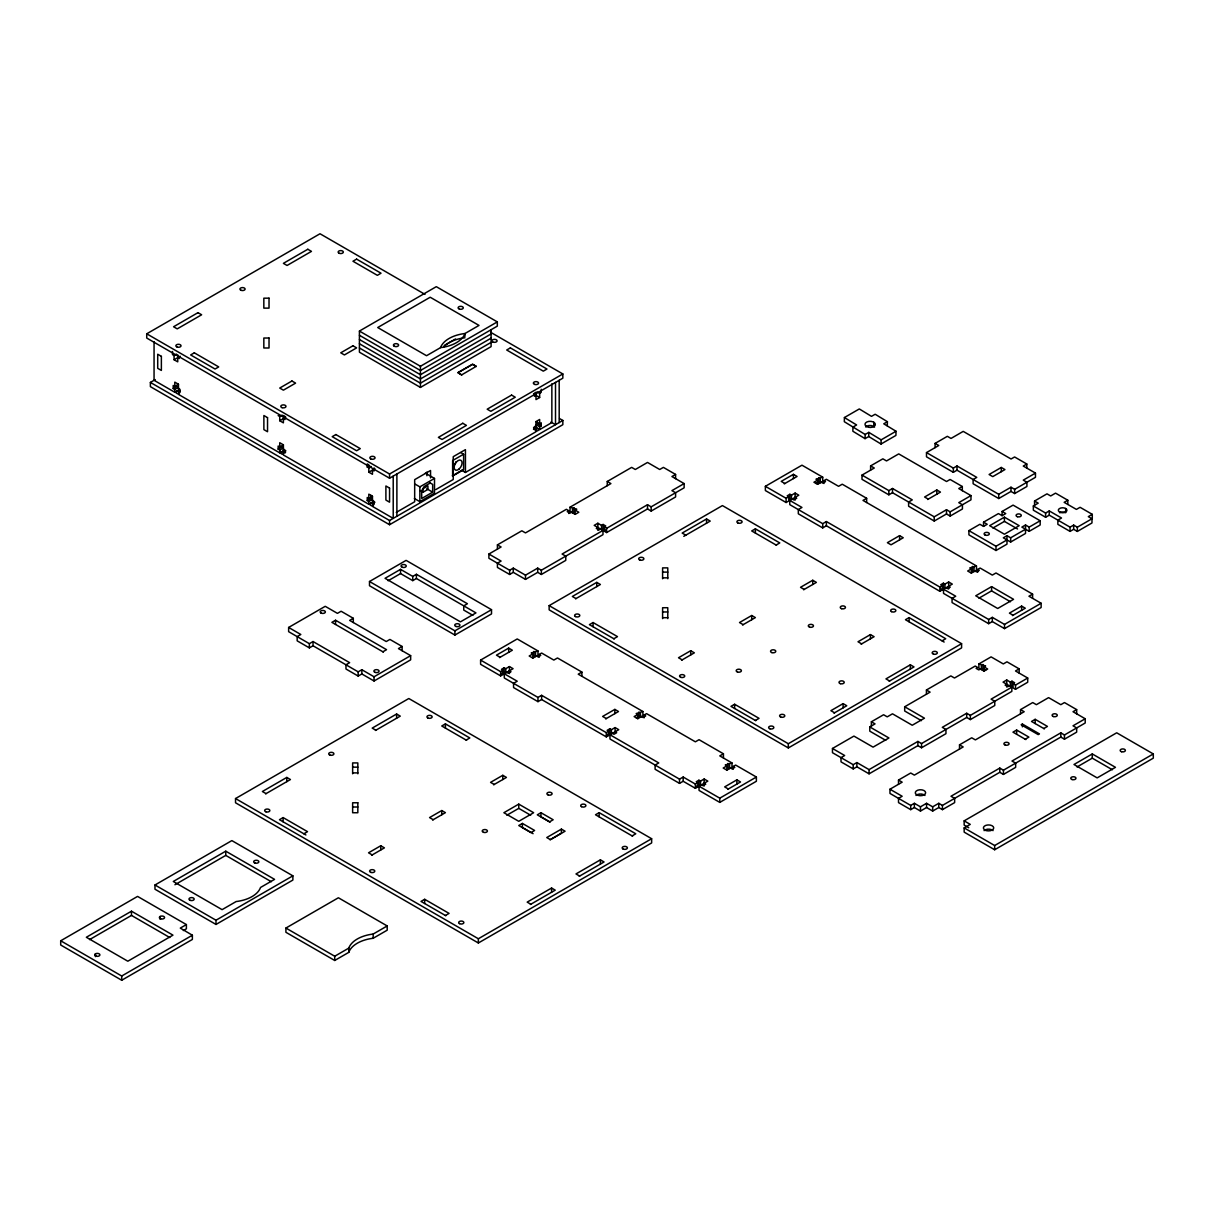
<?xml version="1.0" encoding="UTF-8"?>
<svg xmlns="http://www.w3.org/2000/svg" width="1214" height="1214" viewBox="0 0 1214 1214"><rect width="100%" height="100%" fill="white"/><g stroke="black" fill="none" stroke-linecap="round" stroke-linejoin="round"><path stroke-width="1.5" d="M844.413 417.54L844.322 421.713L865.157 434.475L865.051 438.649L852.85 431.243L852.956 427.07L856.614 424.961L844.413 417.54L859.3 408.951L871.5 416.356L875.157 414.247L887.419 421.698L887.267 425.826M868.723 436.539L868.814 432.366L881.136 439.847L881.03 444.021L868.723 436.539L865.051 438.649M873.731 426.433L873.837 422.26M887.419 421.698L883.762 423.807L896.023 431.258L895.917 435.431L881.03 444.021M490.638 332.287L562.841 373.958L562.841 378.191L389.557 478.225L146.727 338.038L146.727 333.804L320.01 233.756L425.021 294.395M172.494 351.499L172.494 354.594L174.072 355.505L176.516 354.109M177.745 354.807L177.745 361.848L174.072 359.739L180.173 356.218M559.563 418.572L562.841 420.454L562.841 424.688L389.557 524.721L150.384 386.644L150.384 382.41L155.286 379.587M173.207 388.541L176.865 386.431L178.458 387.342L174.801 389.466L173.207 388.541L173.207 385.445L174.801 386.356L178.458 384.246L178.458 390.164L174.801 392.274L154.057 380.301L154.057 341.711M491.093 329.722L491.093 346.627L420.439 387.418L359.42 352.197L359.42 331.058L436.296 286.671L497.315 321.892L497.315 326.126L420.439 370.513L359.42 335.276M278.158 415.598L279.736 416.508L282.179 415.112M283.393 415.81L283.393 422.851L279.736 420.742L285.836 417.221M440.561 347.614L426.539 355.717L377.721 327.537L430.196 297.233L478.999 325.413L464.977 333.516A31.352 18.104 0 0 0 440.561 347.614A31.352 18.104 0 0 0 464.977 333.516L464.977 336.339M444.278 345.474L455.553 338.964M278.158 449.134L281.815 447.025L283.393 447.936L279.736 450.045L278.158 449.134L278.158 446.039L279.736 446.949L283.393 444.84L283.393 450.758L279.736 452.868L178.458 394.398L178.458 391.576L180.036 392.486L180.036 389.391L178.458 388.48M359.42 331.058L420.439 366.279L497.315 321.892M367.235 500.563L370.892 498.453L372.47 499.364L368.813 501.473L367.235 500.563L367.235 497.467L368.813 498.377L368.813 494.159L372.47 496.268L372.47 502.186L368.813 504.296L283.393 454.977L283.393 452.169L285.836 450.758M491.093 333.941L420.439 374.731L359.42 339.51M491.093 338.175L420.439 378.965L359.42 343.744M491.093 342.394L420.439 383.184L359.42 347.963M461.623 374.914L476.267 366.325L472.595 364.2L457.951 372.652L461.623 374.914L457.951 372.652L472.595 364.352L476.267 366.461M368.813 464.841L367.235 463.93L367.235 467.026L369.663 465.615M367.235 467.026L368.813 467.936L371.256 466.54M374.064 467.876L374.064 470.971L372.47 470.061L372.47 474.279L368.813 472.17L374.914 468.65M146.727 333.804L389.557 474.006L562.841 373.958M535.996 392.274L534.403 393.199L534.403 396.295L535.996 395.385M537.21 391.849L539.653 393.26L541.232 392.35L541.232 389.254M539.653 393.26L539.653 397.494L535.996 399.603L535.996 392.562M368.813 498.377L372.47 496.268M393.215 476.116L393.215 518.393L372.47 506.405L372.47 503.598L374.914 502.186M463.611 454.218L452.625 460.561L452.625 476.055L463.611 469.712L463.611 454.218L460.759 452.579M415.294 484.234L419.862 486.875L434.506 478.422L434.506 493.218L419.862 501.67L414.369 498.499M551.854 383.821L551.854 422.578L539.653 429.619L535.996 427.51L535.996 421.592L539.653 419.467L539.653 423.701L541.232 422.791L541.232 425.886L539.653 426.797L535.996 424.688L537.574 423.777L541.232 425.886M430.242 482.99L424.126 486.526L421.698 490.744L421.698 498.499L432.67 492.156L432.67 484.401L429.71 482.686M535.996 425.811L534.403 426.736L534.403 429.832L535.996 428.906L535.996 431.729L465.432 472.458L461.775 470.349M423.033 492.231L427.92 489.409L427.92 485.888L423.033 488.711L423.033 492.231L420.15 490.562M452.336 475.797L462.17 470.137M396.28 512.384L414.672 501.777L414.672 479.651L430.545 470.486L430.545 477.861M435.78 489.591L453.232 479.515L453.232 456.676L465.432 449.635L465.432 472.458M150.384 382.41L389.557 520.503L562.841 420.454M402.107 650.704L402.107 646.47L398.45 648.595L410.651 655.636L410.651 659.855L374.049 680.993L361.848 673.952L358.176 676.061L345.975 669.02L345.975 664.786L349.647 662.677L313.03 641.538L309.373 643.663L288.628 631.675L288.628 627.456L325.231 606.317L337.431 613.358L341.104 611.249L353.304 618.29L353.304 622.524M369.496 581.506L406.098 560.382L491.518 609.686L491.518 613.92L454.901 635.059L369.496 585.74L369.496 581.506L454.901 630.825L491.518 609.686M472.899 615.361L463.748 610.081L463.748 605.847L467.42 603.737L416.402 574.283L412.745 576.407L400.544 569.351L385.05 578.304L460.455 621.841L475.964 612.903L416.402 578.517L412.745 580.626L400.544 573.585L388.146 580.747M382.896 651.797L386.553 649.672L335.55 620.233L331.892 622.342L383.366 652.07M353.304 618.29L349.647 620.4L386.249 641.538L389.906 639.429L402.107 646.47M288.628 627.456L300.829 634.497L297.172 636.606L297.172 640.84L309.373 647.881L313.03 645.772L358.176 671.843L361.848 669.718L374.049 676.775L410.651 655.636M497.421 549.107L497.421 544.874L521.838 530.791L525.495 532.9L566.377 509.303L568.82 510.699L568.82 513.522M607.258 485.691L607.258 481.472L631.659 467.375L635.317 469.499L647.517 462.443L659.718 469.499L663.39 467.375L675.591 474.431L675.591 478.65M604.208 526.906L606.636 528.318L647.517 504.721L651.174 506.83L684.135 487.816L684.135 483.582L671.919 490.623L675.591 492.747L675.591 496.966L651.174 511.064L647.517 508.939L606.636 532.551L604.208 531.14L604.208 526.906L605.786 525.996L603.1 524.448L601.522 525.359L597.849 523.249L594.192 525.359L602.979 530.427L602.979 534.661L541.353 570.231L537.696 568.122L525.495 575.163L513.294 568.122L509.637 570.231L488.893 558.258L488.893 554.039L501.094 546.983L497.421 544.874M575.163 514.372L575.163 510.138L578.82 512.262L575.163 514.372L570.034 511.413L570.034 507.179L610.915 483.582L607.258 481.472M568.82 510.699L567.226 511.625L569.912 513.173L571.491 512.262M570.034 507.179L576.741 509.227L575.163 510.138M675.591 474.431L671.919 476.541L684.135 483.582M488.893 554.039L501.094 561.08L497.421 563.19L497.421 567.424L509.637 574.465L513.294 572.355L525.495 579.397L537.696 572.355L541.353 574.465L565.77 560.382L565.77 556.149L562.097 554.039L602.979 530.427M597.849 527.468L596.271 528.394L598.957 529.941L600.535 529.031M604.208 531.14L605.786 530.215L603.1 528.667L601.522 529.592L601.522 525.359M549.153 605.634L722.421 505.585L961.594 643.678L961.594 647.897L788.326 747.945L549.153 609.853L549.153 605.634L788.326 743.712L961.594 643.678M575.588 598.821L600.399 584.495L596.742 582.386L572.34 596.469L575.997 598.578M683.786 536.345L710.22 521.079L706.563 518.97L682.162 533.067L685.819 535.177M789.768 500.411L801.968 507.452L798.311 509.577L798.311 513.795L822.713 527.893L826.37 525.768L939.864 591.294L942.292 589.883L942.292 585.649L939.864 587.06L826.37 521.55L822.713 523.659L789.768 504.645L789.768 500.411L798.797 495.191L795.14 493.081L791.467 495.191L789.889 494.28L787.203 495.828L788.796 496.754L788.796 500.972L786.111 502.52L765.366 490.547L765.366 486.313L801.968 465.19L822.713 477.163L822.713 481.381L817.583 484.34L813.926 482.231L817.583 480.122L817.583 484.34M784.274 483.855L797.082 476.449L793.425 474.34L781.224 481.381L784.881 483.506M865.157 434.475L868.814 432.366M235.531 798.554L408.815 698.52L651.645 838.722L651.645 842.941L478.362 942.99L235.531 802.788L235.531 798.554L478.362 938.756L651.645 838.722M504.296 673.77L517.225 681.221L513.552 683.33L513.552 687.564L537.969 701.646L541.626 699.537L606.302 736.883L608.73 735.472L608.73 731.238L606.302 732.649L541.626 695.318L537.969 697.428L504.296 677.989L504.296 673.77L513.082 668.686L509.425 666.577L505.768 668.686L504.174 667.776L501.488 669.324L503.082 670.234L503.082 674.468L500.638 675.879L480.607 664.316L480.607 660.082L517.225 638.959L537.969 650.932L537.969 655.15L532.84 658.109L529.183 656L532.84 653.891L532.84 658.109M499.531 657.624L512.338 650.218L508.681 648.109L496.465 655.15L500.138 657.275M265.638 793.865L290.45 779.54L286.792 777.43L262.376 791.513L266.048 793.622M375.46 730.449L400.271 716.123L396.614 714.014L372.197 728.112L375.87 730.221M881.136 439.847L896.023 431.258M822.713 477.163L816.005 479.211L817.583 480.122M765.366 486.313L786.111 498.301L788.796 496.754M816.005 483.43L818.691 481.882L820.269 482.793L820.269 478.574M823.927 483.506L823.927 480.683L826.37 479.272L838.571 486.313L842.243 484.204L866.644 498.301L866.644 502.52M537.969 650.932L531.246 652.965L532.84 653.891M480.607 660.082L500.638 671.646L503.082 670.234M505.768 668.686L505.768 672.92L504.174 671.995L501.488 673.558L503.082 674.468M613.829 638.746L617.486 636.622L593.085 622.539L589.412 624.649L614.238 638.974M776.125 545.04L779.783 542.931L755.381 528.834L751.709 530.943L776.52 545.268M539.183 657.275L539.183 654.452L541.626 653.041L553.827 660.082L557.484 657.973L581.885 672.07L581.885 676.289M870.605 470.137L870.605 465.903L882.866 458.831L886.524 460.941L898.724 453.899L946.556 481.518L950.107 479.469L962.307 486.511L962.307 490.744M962.307 486.511L958.772 488.559L970.972 495.6L970.972 499.834L950.167 511.838L946.495 509.728L934.234 516.815L892.502 492.717L888.845 494.826L862.001 479.333L862.001 475.099L874.262 468.027L870.605 465.903M154.982 884.991L231.859 840.604L292.877 875.84L292.877 880.059L216.001 924.446L154.982 889.225L154.982 884.991L216.001 920.227L292.877 875.84M186.395 924.582L180.279 928.103L192.373 935.22L192.373 939.439L121.719 980.244L60.7 945.008L60.7 940.789L137.577 896.402L186.395 924.582L186.395 928.801L183.329 930.561M303.864 833.79L307.537 831.666L283.12 817.583L279.463 819.693L305.898 834.959M466.161 740.085L469.818 737.975L445.417 723.878L441.759 725.987L466.571 740.312M225.758 851.181L173.283 881.47L222.101 909.65L236.138 901.547A31.352 18.104 0 0 0 260.54 887.464L274.576 879.361L225.758 851.181L225.758 855.4L174.937 884.748M935.099 447.632L935.099 443.398L947.36 436.312L951.017 438.436L963.218 431.38L1011.05 458.998L1014.601 456.965L1026.801 464.006L1026.801 468.225M131.476 911.198L86.331 937.269L127.819 961.215L172.965 935.144L131.476 911.198L131.476 915.417L89.548 939.621M1026.801 464.006L1023.265 466.055L1035.466 473.096L1035.466 477.314L1014.661 489.333L1010.989 487.224L998.727 494.295L956.996 470.197L953.339 472.322L926.494 456.813L926.494 452.594L938.756 445.508L935.099 443.398M866.644 498.301L862.987 500.411L976.466 565.936L976.466 570.155L971.337 573.114L967.679 571.005L971.337 568.896L971.337 573.114M862.001 475.099L888.845 490.608L892.502 488.483L912.275 499.895L908.618 502.019L908.618 506.238L934.234 521.034L946.495 513.962L950.167 516.071L962.429 508.985L962.429 504.766L958.772 502.642L970.972 495.6M581.885 672.07L578.228 674.18L642.904 711.51L642.904 715.744L637.775 718.703L634.118 716.594L637.775 714.469L637.775 718.703M926.494 452.594L953.339 468.088L956.996 465.979L976.769 477.39L973.112 479.5L973.112 483.733L998.727 498.529L1010.989 491.442L1014.661 493.552L1026.923 486.48L1026.923 482.246L1023.265 480.137L1035.466 473.096M927.648 499.485L940.455 492.08L936.798 489.97L924.598 497.012L928.255 499.121M1001.292 467.451L989.091 474.507L992.749 476.616L1004.949 469.575L1001.292 467.451L1001.292 471.685M60.7 940.789L121.719 976.01L192.373 935.22M681.555 660.234L694.362 652.828L690.705 650.719L678.505 657.76L682.162 659.87M742.558 624.998L755.381 617.607L751.709 615.498L739.508 622.539L743.165 624.649M803.577 589.776L816.385 582.386L812.727 580.262L800.527 587.303L804.184 589.427M899.589 535.632L887.388 542.688L891.046 544.798L903.246 537.756L899.589 535.632L899.589 539.866M605.68 718.916L618.503 711.51L614.845 709.401L602.63 716.442L606.302 718.567M371.59 855.278L384.413 847.873L380.741 845.763L368.54 852.805L372.197 854.914M432.609 820.042L445.417 812.652L441.759 810.542L429.559 817.583L433.216 819.693M493.612 784.821L506.435 777.43L502.778 775.306L490.562 782.362L494.235 784.472M609.959 734.758L658.762 762.938L655.105 765.063L655.105 769.281L679.506 783.379L683.178 781.27L695.379 788.311L697.822 786.9L697.822 782.666L695.379 784.077L683.178 777.036L679.506 779.145L609.959 738.992L609.959 734.758L618.745 729.69L615.088 727.581L611.416 729.69L609.838 728.779L607.152 730.327L608.73 731.238M642.904 711.51L636.197 713.559L637.775 714.469M611.416 729.69L611.416 733.924L609.838 732.998L607.152 734.546L608.73 735.472M636.197 717.793L638.883 716.23L640.461 717.155L640.461 712.922M644.118 717.853L644.118 715.031L646.561 713.635L695.379 741.815L699.036 739.69L723.438 753.788L723.438 758.006M1025.526 529.213L1010.64 537.817L1006.983 535.693L1006.983 544.145L995.996 550.488L968.909 534.858L968.909 530.624L979.895 524.281L983.552 526.39L987.21 524.281L983.552 522.172L983.552 526.39M983.552 522.172L998.439 513.583L1002.096 515.692L1005.753 513.583L1002.096 511.458L1002.096 515.692M1002.096 511.458L1013.083 505.115L1040.17 520.76L1040.17 524.994L1029.184 531.322L1021.869 527.104L1025.526 524.994L1029.184 527.104L1040.17 520.76M285.912 928.057L338.387 897.768L387.205 925.948L387.205 930.182L373.168 938.27A31.352 18.104 0 0 0 348.767 952.368L334.73 960.471L285.912 932.291L285.912 928.057L334.73 956.237L348.767 948.134A31.352 18.104 0 0 1 373.168 934.052L387.205 925.948M1004.418 517.164L989.653 525.692L1004.418 534.221L1019.183 525.692L1004.418 517.164L1004.418 521.398L992.931 528.029M1034.556 505.267L1034.556 501.033L1046.999 493.84L1050.671 495.965L1055.543 493.142L1067.804 500.229L1067.804 504.447M1033.342 505.965L1045.603 513.052L1049.26 510.927L1061.522 518.014L1057.864 520.123L1057.864 524.357L1070.065 531.398L1073.662 529.319L1077.334 531.428L1091.978 522.976L1091.978 518.757L1077.334 527.21L1073.662 525.085L1070.065 527.164L1049.26 515.161L1045.603 517.27L1033.342 510.183L1033.342 505.965L1038.213 503.142L1034.556 501.033M518.757 804.123L503.871 812.712L518.757 821.317L533.644 812.712L518.757 804.123L518.757 808.357L530.67 815.231M506.845 815.231L518.757 808.357M1067.804 500.229L1064.147 502.338L1076.408 509.41L1080.081 507.3L1092.281 514.341L1092.281 518.575M1006.983 535.693L1003.325 537.817L1010.64 542.036L1025.526 533.447L1025.526 524.994M968.909 530.624L995.996 546.27L1006.983 539.927M522.415 823.426L518.757 825.535L530.958 832.592L534.615 830.467L522.415 823.426L522.415 827.508L533.098 833.684M540.958 812.712L537.301 814.837L549.502 821.878L553.174 819.769L540.958 812.712L540.958 816.81L550.124 822.09M943.521 589.185L955.721 596.226L952.064 598.335L952.064 602.569L988.666 623.692L992.324 621.583L1004.524 628.624L1041.142 607.501L1041.142 603.267L1004.524 624.406L992.324 617.365L988.666 619.474L943.521 593.403L943.521 589.185L952.307 584.101L948.65 581.992L944.978 584.101L943.399 583.19L940.713 584.738L942.292 585.649M976.466 565.936L969.758 567.97L971.337 568.896M755.381 720.463L759.038 718.354L734.637 704.257L730.965 706.366L755.776 720.691M977.68 572.264L977.68 569.457L980.123 568.046L992.324 575.087L995.996 572.978L1032.598 594.116L1032.598 598.335M861.105 644.194L874.11 636.697L870.438 634.588L857.995 641.766L861.667 643.875M942.079 640.855L945.736 638.746L909.134 617.607L905.462 619.717L944.143 642.054M445.417 915.508L449.074 913.398L424.672 899.301L421.015 901.41L445.826 915.735M1092.281 514.341L1088.305 516.633L1091.978 518.757M561.399 829.101L546.755 837.554L550.428 839.663L565.071 831.211L561.399 829.101L561.399 833.183L550.018 839.754M632.115 835.9L635.787 833.79L599.17 812.652L595.513 814.761L632.6 836.173M991.595 586.635L975.737 595.801L997.696 608.487L1013.569 599.321L991.595 586.635L991.595 590.869L1010.427 601.734M978.909 598.198L991.595 590.869M723.438 753.788L719.781 755.897L731.981 762.938L731.981 767.172L726.852 770.131L723.195 768.022L726.852 765.897L726.852 770.131M733.21 769.281L733.21 766.474L735.638 765.063L756.383 777.036L756.383 781.27L719.781 802.393L699.036 790.42L699.036 786.202L707.823 781.118L704.166 779.009L700.493 781.118L698.915 780.207L696.229 781.755L697.822 782.666M731.981 762.938L725.274 764.987L726.852 765.897M1032.598 594.116L1028.941 596.226L1041.142 603.267M833.942 713.149L846.75 705.744L843.093 703.634L830.892 710.676L834.549 712.8M889.194 681.251L914.005 666.926L910.348 664.802L885.947 678.899L889.604 681.008M1012.461 615.604L1025.284 608.199L1021.611 606.09L1009.411 613.131L1013.068 615.24M727.717 789.358L740.525 781.968L736.868 779.858L724.667 786.9L728.324 789.009M530.427 904.476L555.238 890.15L551.581 888.026L527.179 902.123L530.837 904.233M579.245 876.296L604.056 861.97L600.399 859.846L575.982 873.943L579.655 876.053M699.036 786.202L719.781 798.175L756.383 777.036M871.379 726.018L871.379 721.784L883.58 714.743L887.237 716.852L892.487 713.817L912.245 725.244L924.461 718.187L904.688 706.776L904.688 711.009L921.411 720.661M926.434 694.226L926.434 689.992L950.835 675.91L954.492 678.019L975.237 666.046L977.68 667.457L976.086 668.368L978.772 669.916L980.366 669.005M832.47 748.477L844.671 755.518L841.014 757.627L841.014 761.861L853.214 768.902L856.872 766.793L869.072 773.834L917.89 745.654L921.547 747.763L945.949 733.681L945.949 729.447L942.292 727.338L966.693 713.255L970.35 715.365L1011.839 691.403L1011.839 687.185L991.094 699.158L994.767 701.267L994.767 705.501L970.35 719.583L966.693 717.474L921.547 743.545L917.89 741.435L869.072 769.615L856.872 762.559L853.214 764.683L832.47 752.695L832.47 748.477L853.928 736.094L873.078 747.141L888.936 737.991L869.785 726.928L869.785 731.162L885.75 740.373M869.785 726.928L875.036 723.893L871.379 721.784M904.688 706.776L930.091 692.117L926.434 689.992M984.023 671.114L984.023 666.896L987.68 669.005L984.023 671.114L978.894 668.155L978.894 663.937L991.094 656.88L1003.31 663.937L1006.967 661.812L1019.168 668.868L1019.168 673.087M978.894 663.937L985.616 665.97L984.023 666.896M985.616 670.204L982.93 668.656L981.337 669.567L981.337 665.348M1019.168 668.868L1015.511 670.978L1027.712 678.019L1027.712 682.253L1015.511 689.294L1013.068 687.883L1013.068 683.664L1014.646 682.738L1011.96 681.191L1010.382 682.116L1006.725 679.992L1003.052 682.116L1011.839 687.185M1006.725 684.226L1005.131 685.136L1007.817 686.684L1009.411 685.773M1013.068 683.664L1015.511 685.075L1027.712 678.019M898.512 784.29L898.512 780.056L910.712 773.014L914.37 775.124L963.172 746.944L959.515 744.835L959.515 749.053M959.515 744.835L971.716 737.793L975.388 739.903L1024.191 711.723L1020.534 709.613L1020.534 713.832M1020.534 709.613L1032.735 702.557L1036.392 704.681L1048.592 697.625L1060.808 704.681L1064.466 702.557L1076.666 709.613L1076.666 713.832M1076.666 709.613L1073.009 711.723L1085.21 718.764L1085.21 722.998L1064.466 734.971L1060.808 732.861L1011.99 761.041L1015.648 763.151L1015.648 767.369L1003.447 774.426L999.79 772.301L942.428 805.413L938.771 803.304L932.671 806.824L926.57 803.304L920.47 806.824L914.37 803.304L910.712 805.413L889.968 793.44L889.968 789.221L902.169 782.165L898.512 780.056M1022.37 724.045L1021.141 724.758L1038.228 734.622L1039.442 733.909L1022.37 724.045L1022.37 726.867M1025.223 739.235L1028.895 737.11L1016.634 730.039L1012.962 732.148L1025.83 739.569M1043.782 728.521L1047.439 726.412L1035.178 719.325L1031.521 721.45L1044.374 728.87M889.968 789.221L902.169 796.263L898.512 798.372L898.512 802.606L910.712 809.647L914.37 807.538L920.47 811.058L926.57 807.538L932.671 811.058L938.771 807.538L942.428 809.647L954.644 802.606L954.644 798.372L950.972 796.263L999.79 768.083L1003.447 770.192L1060.808 737.08L1064.466 739.189L1076.666 732.148L1076.666 727.93L1073.009 725.805L1085.21 718.764M964.159 820.861L1116.698 732.801L1153.3 753.94L1153.3 758.158L994.661 849.754L964.159 832.136L964.159 827.902L970.259 824.382L964.159 820.861L964.159 825.095L968.742 827.736M1092.281 753.94L1073.98 764.501L1097.168 777.886L1115.469 767.324L1092.281 753.94L1092.281 758.158L1112.373 769.767M1077.03 766.975L1092.281 758.158M964.159 827.902L994.661 845.521L1153.3 753.94M662.601 572.113L667.776 572.113M662.601 577.849L667.776 577.849M662.601 611.962L667.776 611.962M662.601 617.698L667.776 617.698M352.637 767.157L357.827 767.157M352.637 772.893L357.827 772.893M352.637 807.006L357.827 807.006M1004.418 521.398L1017.544 528.97M823.927 480.683L825.52 481.594L822.834 483.157L821.256 482.231M977.68 569.457L979.273 570.368L976.587 571.915L974.994 571.005M795.14 497.315L796.718 498.226L793.789 499.91L792.211 499M948.65 586.225L950.228 587.136L947.542 588.684L945.964 587.773M940.713 588.972L942.292 589.883M533.553 393.973L539.653 397.494M550.944 422.047L555.511 424.688L555.511 382.41M535.996 421.592L539.653 423.701M533.553 427.51L535.996 428.906M425.386 473.157L434.506 478.422M426.736 488.726L432.67 492.156M283.393 415.522L284.987 416.448L284.987 419.543L283.393 418.633M177.745 357.629L179.323 358.54M178.458 384.246L174.801 382.137L174.801 386.356M283.393 444.84L279.736 442.715L279.736 446.949M283.393 449.059L284.987 449.984L284.987 453.08L283.393 452.169M372.47 500.487L374.064 501.412L374.064 504.508L372.47 503.598M539.183 654.452L540.761 655.363L538.09 656.911L536.497 656M644.118 715.031L645.711 715.957L643.025 717.504L641.447 716.594M733.21 766.474L734.789 767.385L732.103 768.932L730.524 768.022M509.425 670.811L511.003 671.721L508.332 673.269L506.739 672.359M704.166 783.242L705.744 784.153L703.058 785.701L701.48 784.79M612.402 733.362L613.981 734.273L616.666 732.725L615.088 731.799L615.088 727.581M696.229 785.989L697.822 786.9M225.758 855.4L271.314 881.713M131.476 915.417L169.778 937.527M1077.334 527.21L1077.334 531.428M1073.662 525.085L1073.662 529.319M1070.065 527.164L1070.065 531.398M1065.68 508.499L1065.68 512.733A4.31 2.489 0 0 0 1059.579 512.733M1064.466 734.971L1064.466 739.189M1060.808 732.861L1060.808 737.08M1049.26 510.927L1049.26 515.161M1045.603 513.052L1045.603 517.27M1035.178 719.325L1035.178 723.559M1029.184 527.104L1029.184 531.322M1021.611 606.09L1021.611 610.308M1016.634 730.039L1016.634 734.258M1015.511 685.075L1015.511 689.294M1014.661 489.333L1014.661 493.552M1011.96 681.191L1011.96 685.424L1010.382 686.335L1010.382 682.116M1010.989 487.224L1010.989 491.442M1010.64 537.817L1010.64 542.036M1006.725 679.992L1006.725 687.048M1004.524 624.406L1004.524 628.624M1003.447 770.192L1003.447 774.426M999.79 768.083L999.79 772.301M998.727 494.295L998.727 498.529M995.996 546.27L995.996 550.488M994.661 845.521L994.661 849.754M992.324 617.365L992.324 621.583M988.666 619.474L988.666 623.692M982.93 664.422L982.93 668.656M974.023 567.333L974.023 571.566L972.444 570.656L972.444 566.422M970.35 715.365L970.35 719.583M966.693 713.255L966.693 717.474M956.996 465.979L956.996 470.197M953.339 468.088L953.339 472.322M950.167 511.838L950.167 516.071M948.65 581.992L948.65 589.033M946.495 509.728L946.495 513.962M944.978 584.101L944.978 588.335L943.399 587.424L943.399 583.19M942.428 805.413L942.428 809.647M939.864 587.06L939.864 591.294M938.771 803.304L938.771 807.538M936.798 489.97L936.798 494.189M934.234 516.815L934.234 521.034M932.671 806.824L932.671 811.058M926.57 803.304L926.57 807.538M921.547 743.545L921.547 747.763M920.47 806.824L920.47 811.058M917.89 741.435L917.89 745.654M914.37 803.304L914.37 807.538M910.712 805.413L910.712 809.647M910.348 664.802L910.348 669.035M909.134 617.607L909.134 621.826M892.502 488.483L892.502 492.717M888.845 490.608L888.845 494.826M870.438 634.588L870.438 638.807M869.072 769.615L869.072 773.834M856.872 762.559L856.872 766.793M853.214 764.683L853.214 768.902M843.093 703.634L843.093 707.868M826.37 521.55L826.37 525.768M822.713 523.659L822.713 527.893M818.691 477.648L818.691 481.882M812.727 580.262L812.727 584.495M795.14 493.081L795.14 500.122M793.425 474.34L793.425 478.574M791.467 495.191L791.467 499.424L789.889 498.514L789.889 494.28M788.326 743.712L788.326 747.945M786.111 498.301L786.111 502.52M755.381 528.834L755.381 533.067M751.709 615.498L751.709 619.717M736.868 779.858L736.868 784.077M734.637 704.257L734.637 708.49M729.538 764.35L729.538 768.583L727.96 767.673L727.96 763.439M719.781 798.175L719.781 802.393M706.563 518.97L706.563 523.204M704.166 779.009L704.166 786.05M700.493 781.118L700.493 785.352L698.915 784.426L698.915 780.207M695.379 784.077L695.379 788.311M690.705 650.719L690.705 654.938M683.178 777.036L683.178 781.27M679.506 779.145L679.506 783.379M667.776 578.744L667.776 567.879L662.601 567.879L662.601 578.744M667.776 618.609L667.776 607.728L662.601 607.728L662.601 618.609M651.174 506.83L651.174 511.064M647.517 504.721L647.517 508.939M638.883 712.011L638.883 716.23M614.845 709.401L614.845 713.635M609.838 728.779L609.838 732.998M606.636 528.318L606.636 532.551M606.302 732.649L606.302 736.883M603.1 524.448L603.1 528.667M600.399 859.846L600.399 864.08M599.17 812.652L599.17 816.87M597.849 523.249L597.849 530.29M596.742 582.386L596.742 586.605M593.085 622.539L593.085 626.758M574.055 507.68L574.055 511.898L572.477 512.824L572.477 508.59M559.184 380.301L559.184 422.578M551.581 888.026L551.581 892.26M541.626 695.318L541.626 699.537M541.353 570.231L541.353 574.465M539.653 426.797L539.653 429.619M537.969 697.428L537.969 701.646M537.696 568.122L537.696 572.355M535.526 652.343L535.526 656.562L533.932 655.651L533.932 651.417M525.495 575.163L525.495 579.397M513.294 568.122L513.294 572.355M509.637 570.231L509.637 574.465M509.425 666.577L509.425 673.618M508.681 648.109L508.681 652.343M504.174 667.776L504.174 671.995M502.778 775.306L502.778 779.54M500.638 671.646L500.638 675.879M478.362 938.756L478.362 942.99M454.901 630.825L454.901 635.059M445.417 723.878L445.417 728.112M441.759 810.542L441.759 814.761M426.873 472.064L426.873 475.751M424.672 899.301L424.672 903.535M420.439 366.279L420.439 387.418M419.862 486.875L419.862 501.67M416.402 574.283L416.402 578.517M412.745 576.407L412.745 580.626M400.544 569.351L400.544 573.585M396.887 474.006L396.887 516.269M396.614 714.014L396.614 718.248M389.557 474.006L389.557 478.225M389.557 520.503L389.557 524.721M380.741 845.763L380.741 849.982M374.049 676.775L374.049 680.993M373.168 934.052L373.168 938.27M370.892 495.342L370.892 498.453M368.813 467.936L368.813 472.17M368.813 501.473L368.813 504.296M361.848 669.718L361.848 673.952M358.176 671.843L358.176 676.061M357.827 773.788L357.827 762.923L352.637 762.923L352.637 773.788M348.767 948.134L348.767 952.368M335.55 620.233L335.55 624.451M334.73 956.237L334.73 960.471M313.03 641.538L313.03 645.772M309.373 643.663L309.373 647.881M286.792 777.43L286.792 781.649M283.12 817.583L283.12 821.802M279.736 416.508L279.736 420.742M279.736 450.045L279.736 452.868M216.001 920.227L216.001 924.446M174.801 389.466L174.801 392.274M174.072 355.505L174.072 359.739M160.157 916.479L160.157 919.301M121.719 976.01L121.719 980.244M95.481 953.825L95.481 956.632M865.597 426.949A5.175 3.065 1.3 0 1 874.566 427.085M915.993 795.474A5.175 2.989 0 0 1 924.962 795.474M984.084 830.634A5.175 2.989 0 0 1 993.052 830.634M443.671 346.901A31.352 18.104 0 0 1 464.977 337.75M179.126 393.715A2.595 1.487 0 0 1 175.954 391.894A2.595 1.487 0 0 1 180.279 391.227M533.492 429.225A2.595 1.487 0 0 1 536.436 428.147A2.595 1.487 0 0 1 538.576 429.756A2.595 1.487 0 0 1 535.996 431.107M373.153 505.737A2.595 1.487 0 0 1 369.982 503.916A2.595 1.487 0 0 1 374.307 503.233M283.393 454.355A2.595 1.487 0 0 1 281.162 452.124A2.595 1.487 0 0 1 285.639 452.124M455.629 461.973A1.73 1.002 -60 0 1 453.399 464.34M284.349 419.058A5.175 2.989 -60 0 1 283.393 419.756M197.973 312.666L173.572 326.763L177.229 328.873L201.645 314.775L197.973 312.666M307.81 249.265L283.393 263.347L287.065 265.471L311.467 251.374L307.81 249.265M194.316 352.819L190.659 354.943L215.06 369.026L218.717 366.916L194.316 352.819M356.613 259.128L352.955 261.238L377.357 275.335L381.014 273.211L356.613 259.128M291.937 380.999L279.736 388.055L283.393 390.164L295.594 383.123L291.937 380.999M352.955 345.778L340.755 352.819L344.412 354.943L356.613 347.887L352.955 345.778M335.868 434.551L332.211 436.661L356.613 450.758L360.27 448.634L335.868 434.551M510.366 347.887L506.708 350.011L543.311 371.15L546.968 369.026L510.366 347.887M462.777 423.276L438.375 437.374L442.033 439.483L466.434 425.386L462.777 423.276M511.58 395.096L487.178 409.194L490.835 411.303L515.252 397.206L511.58 395.096M269.022 298.174L263.833 298.174L263.833 308.128L269.022 308.128L269.022 298.174M269.022 338.023L263.833 338.023L263.833 347.993L269.022 347.993L269.022 338.023M357.827 802.773L352.637 802.773L352.637 812.743L357.827 812.743L357.827 802.773M161.371 356.355L157.714 354.23L157.714 368.328L161.371 370.437L161.371 356.355M267.535 417.646L263.878 415.522L263.878 429.619L267.535 431.729L267.535 417.646M389.557 488.089L385.9 485.979L385.9 500.062L389.557 502.186L389.557 488.089M1017.393 516.709A2.595 1.487 0 0 0 1021.278 515.404A2.595 1.487 0 0 0 1017.393 514.114A2.595 1.487 0 0 0 1017.393 516.709M984.888 534.919A2.595 1.487 0 0 0 989.228 534.251A2.595 1.487 0 0 0 986.056 532.415A2.595 1.487 0 0 0 984.888 534.919M866.508 426.493A5.175 3.065 1.3 0 0 875.173 425.249A5.175 3.065 1.3 0 0 868.829 421.395A5.175 3.065 1.3 0 0 866.508 426.493M1060.475 512.414A4.31 2.489 0 0 0 1066.939 510.259A4.31 2.489 0 0 0 1060.475 508.105A4.31 2.489 0 0 0 1060.475 512.414M1053.403 716.533A2.595 1.487 0 0 0 1057.288 715.243A2.595 1.487 0 0 0 1053.403 713.953A2.595 1.487 0 0 0 1053.403 716.533M1005.207 745.062A2.595 1.487 0 0 0 1009.092 743.772A2.595 1.487 0 0 0 1005.207 742.482A2.595 1.487 0 0 0 1005.207 745.062M917.875 795.322A5.175 2.989 0 0 0 925.645 792.742A5.175 2.989 0 0 0 917.875 790.147A5.175 2.989 0 0 0 917.875 795.322M1121.493 751.709A2.595 1.487 0 0 0 1125.378 750.419A2.595 1.487 0 0 0 1121.493 749.114A2.595 1.487 0 0 0 1121.493 751.709M1072.083 779.54A2.595 1.487 0 0 0 1075.968 778.235A2.595 1.487 0 0 0 1072.083 776.945A2.595 1.487 0 0 0 1072.083 779.54M985.98 830.497A5.175 2.989 0 0 0 993.735 827.902A5.175 2.989 0 0 0 985.98 825.323A5.175 2.989 0 0 0 985.98 830.497M456.054 626.485A2.595 1.487 0 0 0 459.939 625.195A2.595 1.487 0 0 0 456.054 623.89A2.595 1.487 0 0 0 456.054 626.485M402.365 567.302A2.595 1.487 0 0 0 406.25 566.012A2.595 1.487 0 0 0 402.365 564.722A2.595 1.487 0 0 0 402.365 567.302M320.966 613.009A2.595 1.487 0 0 0 325.291 612.342A2.595 1.487 0 0 0 322.12 610.505A2.595 1.487 0 0 0 320.966 613.009M375.187 672.419A2.595 1.487 0 0 0 379.072 671.13A2.595 1.487 0 0 0 375.187 669.84A2.595 1.487 0 0 0 375.187 672.419M160.688 918.831A2.595 1.487 0 0 0 164.573 917.541A2.595 1.487 0 0 0 160.688 916.236A2.595 1.487 0 0 0 160.688 918.831M96.012 956.162A2.595 1.487 0 0 0 99.897 954.872A2.595 1.487 0 0 0 96.012 953.582A2.595 1.487 0 0 0 96.012 956.162M254.97 863.033A2.595 1.487 0 0 0 258.855 861.743A2.595 1.487 0 0 0 254.97 860.453A2.595 1.487 0 0 0 254.97 863.033M190.295 900.378A2.595 1.487 0 0 0 194.179 899.088A2.595 1.487 0 0 0 190.295 897.783A2.595 1.487 0 0 0 190.295 900.378M330.026 755.123A2.595 1.487 0 0 0 333.911 753.818A2.595 1.487 0 0 0 330.026 752.528A2.595 1.487 0 0 0 330.026 755.123M427.723 717.899A2.595 1.487 0 0 0 432.063 717.216A2.595 1.487 0 0 0 428.891 715.395A2.595 1.487 0 0 0 427.723 717.899M581.476 806.657A2.595 1.487 0 0 0 585.816 805.99A2.595 1.487 0 0 0 582.644 804.154A2.595 1.487 0 0 0 581.476 806.657M622.964 848.935A2.595 1.487 0 0 0 627.304 848.267A2.595 1.487 0 0 0 624.133 846.431A2.595 1.487 0 0 0 622.964 848.935M459.453 923.611A2.595 1.487 0 0 0 463.778 922.944A2.595 1.487 0 0 0 460.607 921.107A2.595 1.487 0 0 0 459.453 923.611M370.907 872.411A2.595 1.487 0 0 0 374.792 871.121A2.595 1.487 0 0 0 370.907 869.831A2.595 1.487 0 0 0 370.907 872.411M265.972 811.832A2.595 1.487 0 0 0 269.857 810.542A2.595 1.487 0 0 0 265.972 809.237A2.595 1.487 0 0 0 265.972 811.832M548.212 794.988A2.595 1.487 0 0 0 552.097 793.698A2.595 1.487 0 0 0 548.212 792.408A2.595 1.487 0 0 0 548.212 794.988M483.536 832.334A2.595 1.487 0 0 0 487.421 831.044A2.595 1.487 0 0 0 483.536 829.739A2.595 1.487 0 0 0 483.536 832.334M840.316 683.664A2.61 1.502 0 0 0 844.231 682.359A2.61 1.502 0 0 0 840.316 681.054A2.61 1.502 0 0 0 840.316 683.664M771.861 652.601A2.61 1.502 0 0 0 775.776 651.296A2.61 1.502 0 0 0 771.861 649.991A2.61 1.502 0 0 0 771.861 652.601M737.49 672.01A2.61 1.502 0 0 0 741.405 670.72A2.61 1.502 0 0 0 737.505 669.4A2.61 1.502 0 0 0 737.49 672.01M780.89 717.125A2.61 1.502 0 0 0 784.805 715.82A2.61 1.502 0 0 0 780.89 714.53A2.61 1.502 0 0 0 780.89 717.125M575.39 616.545A2.595 1.487 0 0 0 579.715 615.877A2.595 1.487 0 0 0 576.544 614.041A2.595 1.487 0 0 0 575.39 616.545M639.99 560.079A2.595 1.487 0 0 0 643.875 558.774A2.595 1.487 0 0 0 639.99 557.484A2.595 1.487 0 0 0 639.99 560.079M737.687 522.855A2.595 1.487 0 0 0 742.012 522.172A2.595 1.487 0 0 0 738.84 520.351A2.595 1.487 0 0 0 737.687 522.855M891.44 611.613A2.595 1.487 0 0 0 895.765 610.946A2.595 1.487 0 0 0 892.594 609.109A2.595 1.487 0 0 0 891.44 611.613M933.46 654.118A2.595 1.487 0 0 0 937.345 652.828A2.595 1.487 0 0 0 933.46 651.539A2.595 1.487 0 0 0 933.46 654.118M769.949 728.81A2.595 1.487 0 0 0 773.834 727.505A2.595 1.487 0 0 0 769.949 726.215A2.595 1.487 0 0 0 769.949 728.81M680.872 677.366A2.595 1.487 0 0 0 684.742 676.077A2.595 1.487 0 0 0 680.872 674.787A2.595 1.487 0 0 0 680.872 677.366M841.575 608.684A2.595 1.487 0 0 0 845.46 607.395A2.595 1.487 0 0 0 841.575 606.09A2.595 1.487 0 0 0 841.575 608.684M809.601 627.137A2.595 1.487 0 0 0 813.486 625.847A2.595 1.487 0 0 0 809.601 624.557A2.595 1.487 0 0 0 809.601 627.137M459.408 309.1A2.595 1.487 0 0 0 463.293 307.81A2.595 1.487 0 0 0 459.408 306.52A2.595 1.487 0 0 0 459.408 309.1M394.201 346.202A2.595 1.487 0 0 0 398.526 345.535A2.595 1.487 0 0 0 395.354 343.699A2.595 1.487 0 0 0 394.201 346.202M241.222 290.358A2.595 1.487 0 0 0 245.107 289.069A2.595 1.487 0 0 0 241.222 287.779A2.595 1.487 0 0 0 241.222 290.358M338.918 253.134A2.595 1.487 0 0 0 343.243 252.466A2.595 1.487 0 0 0 340.087 250.63A2.595 1.487 0 0 0 338.918 253.134M492.672 341.908A2.595 1.487 0 0 0 496.996 341.24A2.595 1.487 0 0 0 493.84 339.404A2.595 1.487 0 0 0 492.672 341.908M534.691 384.413A2.595 1.487 0 0 0 538.576 383.123A2.595 1.487 0 0 0 534.691 381.818A2.595 1.487 0 0 0 534.691 384.413M370.649 458.862A2.595 1.487 0 0 0 374.974 458.179A2.595 1.487 0 0 0 371.803 456.358A2.595 1.487 0 0 0 370.649 458.862M282.103 407.661A2.595 1.487 0 0 0 285.988 406.371A2.595 1.487 0 0 0 282.103 405.081A2.595 1.487 0 0 0 282.103 407.661M177.168 347.067A2.595 1.487 0 0 0 181.038 345.778A2.595 1.487 0 0 0 177.168 344.488A2.595 1.487 0 0 0 177.168 347.067M459.15 468.968A5.615 3.232 -60 0 0 460.925 460.288A5.615 3.232 -60 0 0 454.294 466.161A5.615 3.232 -60 0 0 459.15 468.968"/></g></svg>
